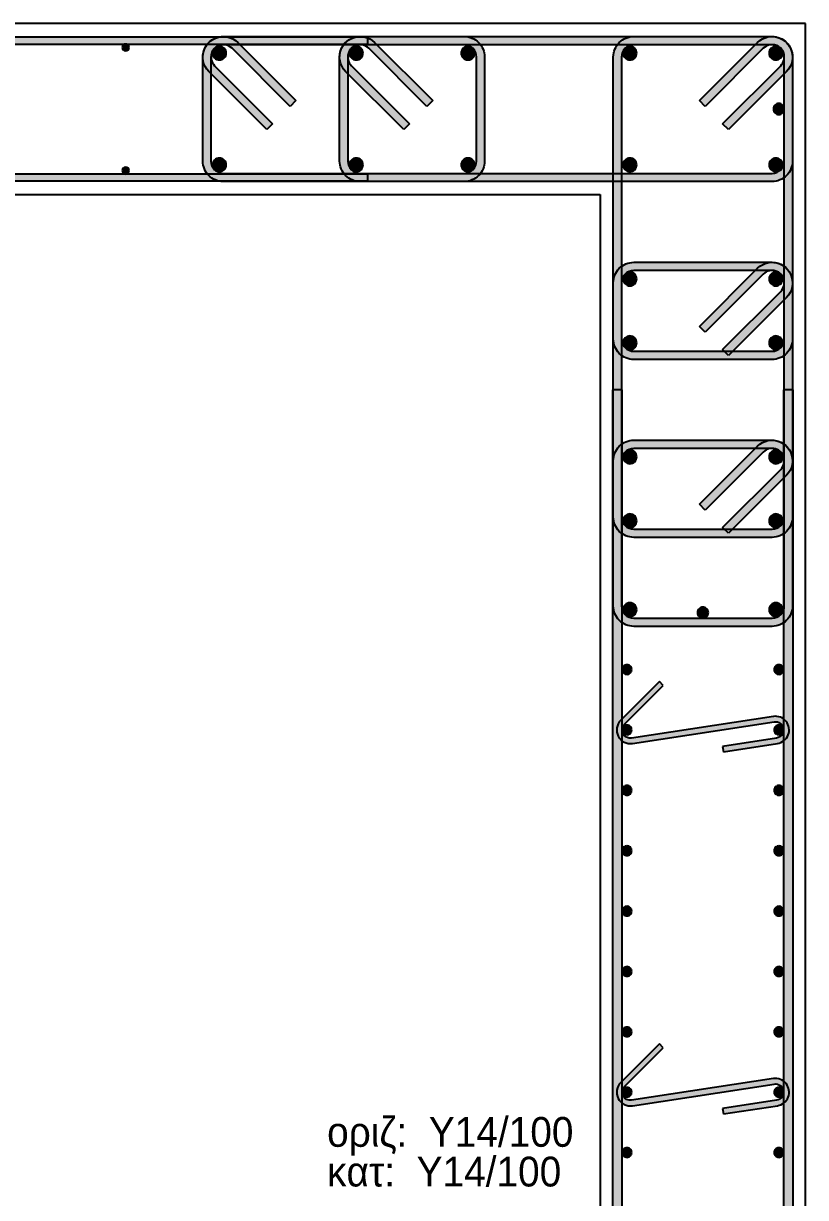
# Model space of a CAD drawing. Header units: millimetres. Extents: x -2171 to 1563, y -1758 to -1505.
# Drawn here: x 242.97 to 248.69, y -1612.93 to -1604.35 of the extents above; entities that cross this region are included whole.
import ezdxf

# ---------------------------------------------------------------- set-up
doc = ezdxf.new("R2010")
doc.units = ezdxf.units.MM
doc.layers.add('Col_Det', color=7, linetype='Continuous')
doc.layers.add('Col_Det_Fill', color=7, linetype='Continuous')
doc.styles.add('S1Arl22_b_934_161', font='arial.ttf', dxfattribs={"width": 0.933629, "height": 0.002175})

msp = doc.modelspace()

# ---------------------------------------------------------------- hatches: boundary and pattern name
at = {"layer": 'Col_Det_Fill'}
for color, points in [(252, [(245.4895, -1604.5), (245.4895, -1604.45), (239.1364, -1604.45), (239.1364, -1604.5)]), (252, [(244.3693, -1604.6586), (244.3269, -1604.701, -0.668179), (244.433, -1604.445), (244.433, -1604.505, 0.668179)]), (252, [(244.343, -1604.595), (244.283, -1604.595, -0.668179), (244.539, -1604.4889), (244.4966, -1604.5313, 0.668179)]), (252, [(244.433, -1604.505), (244.433, -1604.445), (248.443, -1604.445), (248.443, -1604.505)]), (252, [(245.3693, -1604.6586), (245.3269, -1604.701, -0.668179), (245.433, -1604.445), (245.433, -1604.505, 0.668179)]), (252, [(245.343, -1604.595), (245.283, -1604.595, -0.668179), (245.539, -1604.4889), (245.4966, -1604.5313, 0.668179)]), (252, [(245.433, -1604.505), (245.433, -1604.445), (246.193, -1604.445), (246.193, -1604.505)]), (252, [(246.193, -1604.505), (246.193, -1604.445, -0.414214), (246.343, -1604.595), (246.283, -1604.595, 0.414214)]), (252, [(247.343, -1604.595), (247.283, -1604.595, -0.414214), (247.433, -1604.445), (247.433, -1604.505, 0.414214)]), (252, [(247.433, -1604.505), (247.433, -1604.445), (248.443, -1604.445), (248.443, -1604.505)]), (252, [(248.3793, -1604.5313), (248.3369, -1604.4889, -0.668179), (248.593, -1604.595), (248.533, -1604.595, 0.668179)]), (252, [(248.443, -1604.505), (248.443, -1604.445, -0.668179), (248.549, -1604.701), (248.5066, -1604.6586, 0.668179)]), (252, [(248.443, -1604.505), (248.443, -1604.445, -0.414214), (248.593, -1604.595), (248.533, -1604.595, 0.414214)]), (133, [(243.6938, -1604.525, 0.414214), (243.7188, -1604.55, 0.414214), (243.7438, -1604.525, 0.414214), (243.7188, -1604.5, 0.414214)]), (12, [(244.4547, -1604.5667, 0.414214), (244.4047, -1604.5167, 0.414214), (244.3547, -1604.5667, 0.414214), (244.4047, -1604.6167, 0.414214)]), (252, [(244.4966, -1604.5313), (244.539, -1604.4889), (244.9633, -1604.9132), (244.9209, -1604.9556)]), (56, [(245.4547, -1604.5667, 0.414214), (245.4047, -1604.5167, 0.414214), (245.3547, -1604.5667, 0.414214), (245.4047, -1604.6167, 0.414214)]), (252, [(245.4966, -1604.5313), (245.539, -1604.4889), (245.9633, -1604.9132), (245.9209, -1604.9556)]), (56, [(246.2712, -1604.5667, 0.414214), (246.2212, -1604.5167, 0.414214), (246.1712, -1604.5667, 0.414214), (246.2212, -1604.6167, 0.414214)]), (12, [(247.4547, -1604.5667, 0.414214), (247.4047, -1604.5167, 0.414214), (247.3547, -1604.5667, 0.414214), (247.4047, -1604.6167, 0.414214)]), (252, [(247.9551, -1604.9556), (247.9126, -1604.9132), (248.3369, -1604.4889), (248.3793, -1604.5313)]), (12, [(248.5212, -1604.5667, 0.414214), (248.4712, -1604.5167, 0.414214), (248.4212, -1604.5667, 0.414214), (248.4712, -1604.6167, 0.414214)]), (252, [(244.343, -1605.355), (244.283, -1605.355), (244.283, -1604.595), (244.343, -1604.595)]), (252, [(245.343, -1605.355), (245.283, -1605.355), (245.283, -1604.595), (245.343, -1604.595)]), (252, [(246.283, -1604.595), (246.343, -1604.595), (246.343, -1605.355), (246.283, -1605.355)]), (252, [(247.343, -1608.605), (247.283, -1608.605), (247.283, -1604.595), (247.343, -1604.595)]), (252, [(248.533, -1604.595), (248.593, -1604.595), (248.593, -1608.605), (248.533, -1608.605)]), (252, [(248.533, -1604.595), (248.593, -1604.595), (248.593, -1605.355), (248.533, -1605.355)]), (252, [(244.7936, -1605.0829), (244.7512, -1605.1253), (244.3269, -1604.701), (244.3693, -1604.6586)]), (252, [(245.7936, -1605.0829), (245.7512, -1605.1253), (245.3269, -1604.701), (245.3693, -1604.6586)]), (252, [(248.5066, -1604.6586), (248.549, -1604.701), (248.1248, -1605.1253), (248.0823, -1605.0829)]), (133, [(248.533, -1604.975, 0.414214), (248.493, -1604.935, 0.414214), (248.453, -1604.975, 0.414214), (248.493, -1605.015, 0.414214)]), (252, [(244.433, -1605.445), (244.433, -1605.505, -0.414214), (244.283, -1605.355), (244.343, -1605.355, 0.414214)]), (12, [(244.4547, -1605.3832, 0.414214), (244.4047, -1605.3332, 0.414214), (244.3547, -1605.3832, 0.414214), (244.4047, -1605.4332, 0.414214)]), (252, [(245.433, -1605.445), (245.433, -1605.505, -0.414214), (245.283, -1605.355), (245.343, -1605.355, 0.414214)]), (56, [(245.4547, -1605.3832, 0.414214), (245.4047, -1605.3332, 0.414214), (245.3547, -1605.3832, 0.414214), (245.4047, -1605.4332, 0.414214)]), (56, [(246.2712, -1605.3832, 0.414214), (246.2212, -1605.3332, 0.414214), (246.1712, -1605.3832, 0.414214), (246.2212, -1605.4332, 0.414214)]), (252, [(246.283, -1605.355), (246.343, -1605.355, -0.414214), (246.193, -1605.505), (246.193, -1605.445, 0.414214)]), (12, [(247.4547, -1605.3832, 0.414214), (247.4047, -1605.3332, 0.414214), (247.3547, -1605.3832, 0.414214), (247.4047, -1605.4332, 0.414214)]), (12, [(248.5212, -1605.3832, 0.414214), (248.4712, -1605.3332, 0.414214), (248.4212, -1605.3832, 0.414214), (248.4712, -1605.4332, 0.414214)]), (252, [(248.533, -1605.355), (248.593, -1605.355, -0.414214), (248.443, -1605.505), (248.443, -1605.445, 0.414214)]), (252, [(239.1364, -1605.45), (239.1364, -1605.5), (245.4895, -1605.5), (245.4895, -1605.45)]), (133, [(243.6938, -1605.425, 0.414214), (243.7188, -1605.45, 0.414214), (243.7438, -1605.425, 0.414214), (243.7188, -1605.4, 0.414214)]), (252, [(248.443, -1605.445), (248.443, -1605.505), (244.433, -1605.505), (244.433, -1605.445)]), (252, [(246.193, -1605.445), (246.193, -1605.505), (245.433, -1605.505), (245.433, -1605.445)]), (252, [(247.343, -1606.245), (247.283, -1606.245, -0.414214), (247.433, -1606.095), (247.433, -1606.155, 0.414214)]), (56, [(247.4547, -1606.2167, 0.414214), (247.4047, -1606.1667, 0.414214), (247.3547, -1606.2167, 0.414214), (247.4047, -1606.2667, 0.414214)]), (252, [(247.433, -1606.155), (247.433, -1606.095), (248.443, -1606.095), (248.443, -1606.155)]), (252, [(247.9551, -1606.6056), (247.9126, -1606.5632), (248.3369, -1606.1389), (248.3793, -1606.1813)]), (252, [(248.3793, -1606.1813), (248.3369, -1606.1389, -0.668179), (248.593, -1606.245), (248.533, -1606.245, 0.668179)]), (56, [(248.5212, -1606.2167, 0.414214), (248.4712, -1606.1667, 0.414214), (248.4212, -1606.2167, 0.414214), (248.4712, -1606.2667, 0.414214)]), (252, [(248.443, -1606.155), (248.443, -1606.095, -0.668179), (248.549, -1606.351), (248.5066, -1606.3086, 0.668179)]), (252, [(247.343, -1606.655), (247.283, -1606.655), (247.283, -1606.245), (247.343, -1606.245)]), (252, [(248.533, -1606.245), (248.593, -1606.245), (248.593, -1606.655), (248.533, -1606.655)]), (252, [(248.5066, -1606.3086), (248.549, -1606.351), (248.1248, -1606.7753), (248.0823, -1606.7329)]), (252, [(247.433, -1606.745), (247.433, -1606.805, -0.414214), (247.283, -1606.655), (247.343, -1606.655, 0.414214)]), (56, [(247.4547, -1606.6832, 0.414214), (247.4047, -1606.6332, 0.414214), (247.3547, -1606.6832, 0.414214), (247.4047, -1606.7332, 0.414214)]), (56, [(248.5212, -1606.6832, 0.414214), (248.4712, -1606.6332, 0.414214), (248.4212, -1606.6832, 0.414214), (248.4712, -1606.7332, 0.414214)]), (252, [(248.533, -1606.655), (248.593, -1606.655, -0.414214), (248.443, -1606.805), (248.443, -1606.745, 0.414214)]), (252, [(248.443, -1606.745), (248.443, -1606.805), (247.433, -1606.805), (247.433, -1606.745)]), (252, [(247.348, -1607.0276), (247.278, -1607.0276), (247.278, -1618.1723), (247.348, -1618.1723)]), (252, [(248.528, -1618.1723), (248.598, -1618.1723), (248.598, -1607.0276), (248.528, -1607.0276)]), (252, [(247.343, -1607.545), (247.283, -1607.545, -0.414214), (247.433, -1607.395), (247.433, -1607.455, 0.414214)]), (252, [(247.433, -1607.455), (247.433, -1607.395), (248.443, -1607.395), (248.443, -1607.455)]), (252, [(247.9551, -1607.9056), (247.9126, -1607.8632), (248.3369, -1607.4389), (248.3793, -1607.4813)]), (252, [(248.3793, -1607.4813), (248.3369, -1607.4389, -0.668179), (248.593, -1607.545), (248.533, -1607.545, 0.668179)]), (252, [(248.443, -1607.455), (248.443, -1607.395, -0.668179), (248.549, -1607.651), (248.5066, -1607.6086, 0.668179)]), (56, [(247.4547, -1607.5167, 0.414214), (247.4047, -1607.4667, 0.414214), (247.3547, -1607.5167, 0.414214), (247.4047, -1607.5667, 0.414214)]), (56, [(248.5212, -1607.5167, 0.414214), (248.4712, -1607.4667, 0.414214), (248.4212, -1607.5167, 0.414214), (248.4712, -1607.5667, 0.414214)]), (252, [(247.343, -1607.955), (247.283, -1607.955), (247.283, -1607.545), (247.343, -1607.545)]), (252, [(248.5066, -1607.6086), (248.549, -1607.651), (248.1248, -1608.0753), (248.0823, -1608.0329)]), (252, [(248.533, -1607.545), (248.593, -1607.545), (248.593, -1607.955), (248.533, -1607.955)]), (252, [(247.433, -1608.045), (247.433, -1608.105, -0.414214), (247.283, -1607.955), (247.343, -1607.955, 0.414214)]), (56, [(247.4547, -1607.9832, 0.414214), (247.4047, -1607.9332, 0.414214), (247.3547, -1607.9832, 0.414214), (247.4047, -1608.0332, 0.414214)]), (56, [(248.5212, -1607.9832, 0.414214), (248.4712, -1607.9332, 0.414214), (248.4212, -1607.9832, 0.414214), (248.4712, -1608.0332, 0.414214)]), (252, [(248.533, -1607.955), (248.593, -1607.955, -0.414214), (248.443, -1608.105), (248.443, -1608.045, 0.414214)]), (252, [(248.443, -1608.045), (248.443, -1608.105), (247.433, -1608.105), (247.433, -1608.045)]), (252, [(247.433, -1608.695), (247.433, -1608.755, -0.414214), (247.283, -1608.605), (247.343, -1608.605, 0.414214)]), (12, [(247.4547, -1608.6332, 0.414214), (247.4047, -1608.5832, 0.414214), (247.3547, -1608.6332, 0.414214), (247.4047, -1608.6832, 0.414214)]), (133, [(247.978, -1608.655, 0.414214), (247.938, -1608.615, 0.414214), (247.898, -1608.655, 0.414214), (247.938, -1608.695, 0.414214)]), (12, [(248.5212, -1608.6332, 0.414214), (248.4712, -1608.5832, 0.414214), (248.4212, -1608.6332, 0.414214), (248.4712, -1608.6832, 0.414214)]), (252, [(248.533, -1608.605), (248.593, -1608.605, -0.414214), (248.443, -1608.755), (248.443, -1608.695, 0.414214)]), (252, [(248.443, -1608.695), (248.443, -1608.755), (247.433, -1608.755), (247.433, -1608.695)]), (133, [(247.383, -1609.106, 0.414214), (247.418, -1609.071, 0.414214), (247.383, -1609.036, 0.414214), (247.348, -1609.071, 0.414214)]), (133, [(248.493, -1609.106, 0.414214), (248.528, -1609.071, 0.414214), (248.493, -1609.036, 0.414214), (248.458, -1609.071, 0.414214)]), (252, [(247.3372, -1609.4414), (247.3655, -1609.4697), (247.6484, -1609.1869), (247.6201, -1609.1586)]), (252, [(248.4589, -1609.4528), (248.4529, -1609.4133), (247.417, -1609.5714), (247.423, -1609.611)]), (252, [(248.477, -1609.5714), (248.483, -1609.611, 1), (248.4529, -1609.4133), (248.4589, -1609.4528, -1)]), (252, [(247.423, -1609.611), (247.417, -1609.5714, -0.724422), (247.3655, -1609.4697), (247.3372, -1609.4414, 0.724422)]), (133, [(247.383, -1609.5471, 0.414214), (247.418, -1609.5121, 0.414214), (247.383, -1609.4771, 0.414214), (247.348, -1609.5121, 0.414214)]), (133, [(248.493, -1609.5471, 0.414214), (248.528, -1609.5121, 0.414214), (248.493, -1609.4771, 0.414214), (248.458, -1609.5121, 0.414214)]), (252, [(248.0816, -1609.6318), (248.0876, -1609.6714), (248.483, -1609.611), (248.477, -1609.5714)]), (133, [(247.383, -1609.9882, 0.414214), (247.418, -1609.9532, 0.414214), (247.383, -1609.9182, 0.414214), (247.348, -1609.9532, 0.414214)]), (133, [(248.493, -1609.9882, 0.414214), (248.528, -1609.9532, 0.414214), (248.493, -1609.9182, 0.414214), (248.458, -1609.9532, 0.414214)]), (133, [(247.383, -1610.4294, 0.414214), (247.418, -1610.3944, 0.414214), (247.383, -1610.3594, 0.414214), (247.348, -1610.3944, 0.414214)]), (133, [(248.493, -1610.4294, 0.414214), (248.528, -1610.3944, 0.414214), (248.493, -1610.3594, 0.414214), (248.458, -1610.3944, 0.414214)]), (133, [(247.383, -1610.8705, 0.414214), (247.418, -1610.8355, 0.414214), (247.383, -1610.8005, 0.414214), (247.348, -1610.8355, 0.414214)]), (133, [(248.493, -1610.8705, 0.414214), (248.528, -1610.8355, 0.414214), (248.493, -1610.8005, 0.414214), (248.458, -1610.8355, 0.414214)]), (133, [(247.383, -1611.3116, 0.414214), (247.418, -1611.2766, 0.414214), (247.383, -1611.2416, 0.414214), (247.348, -1611.2766, 0.414214)]), (133, [(248.493, -1611.3116, 0.414214), (248.528, -1611.2766, 0.414214), (248.493, -1611.2416, 0.414214), (248.458, -1611.2766, 0.414214)]), (133, [(247.383, -1611.7527, 0.414214), (247.418, -1611.7177, 0.414214), (247.383, -1611.6827, 0.414214), (247.348, -1611.7177, 0.414214)]), (133, [(248.493, -1611.7527, 0.414214), (248.528, -1611.7177, 0.414214), (248.493, -1611.6827, 0.414214), (248.458, -1611.7177, 0.414214)]), (252, [(247.3372, -1612.0881), (247.3655, -1612.1164), (247.6484, -1611.8336), (247.6201, -1611.8053)]), (252, [(248.4589, -1612.0995), (248.4529, -1612.06), (247.417, -1612.2181), (247.423, -1612.2577)]), (252, [(248.477, -1612.2181), (248.483, -1612.2577, 1), (248.4529, -1612.06), (248.4589, -1612.0995, -1)]), (252, [(247.423, -1612.2577), (247.417, -1612.2181, -0.724422), (247.3655, -1612.1164), (247.3372, -1612.0881, 0.724422)]), (133, [(247.383, -1612.1938, 0.414214), (247.418, -1612.1588, 0.414214), (247.383, -1612.1238, 0.414214), (247.348, -1612.1588, 0.414214)]), (133, [(248.493, -1612.1938, 0.414214), (248.528, -1612.1588, 0.414214), (248.493, -1612.1238, 0.414214), (248.458, -1612.1588, 0.414214)]), (252, [(248.0816, -1612.2785), (248.0876, -1612.3181), (248.483, -1612.2577), (248.477, -1612.2181)]), (133, [(247.383, -1612.635, 0.414214), (247.418, -1612.6, 0.414214), (247.383, -1612.565, 0.414214), (247.348, -1612.6, 0.414214)]), (133, [(248.493, -1612.635, 0.414214), (248.528, -1612.6, 0.414214), (248.493, -1612.565, 0.414214), (248.458, -1612.6, 0.414214)])]:
    msp.add_hatch(color=color, dxfattribs=at).paths.add_polyline_path(points)

# ---------------------------------------------------------------- linework, layer by layer
at = {"layer": 'Col_Det', "color": 7}
for points in [[(248.688, -1604.35), (235.938, -1604.35)], [(248.688, -1620.85), (248.688, -1604.35)], [(245.4895, -1604.45), (239.1364, -1604.45)], [(244.433, -1604.445), (248.443, -1604.445)], [(245.433, -1604.445), (246.193, -1604.445)], [(245.4895, -1604.5), (245.4895, -1604.45)], [(247.433, -1604.445), (248.443, -1604.445)], [(239.1364, -1604.5), (245.4895, -1604.5)], [(248.443, -1604.505), (244.433, -1604.505)], [(244.9209, -1604.9556), (244.4966, -1604.5313)], [(244.539, -1604.4889), (244.9633, -1604.9132)], [(246.193, -1604.505), (245.433, -1604.505)], [(245.9209, -1604.9556), (245.4966, -1604.5313)], [(245.539, -1604.4889), (245.9633, -1604.9132)], [(248.443, -1604.505), (247.433, -1604.505)], [(247.9126, -1604.9132), (248.3369, -1604.4889)], [(248.3793, -1604.5313), (247.9551, -1604.9556)], [(244.283, -1605.355), (244.283, -1604.595)], [(244.343, -1604.595), (244.343, -1605.355)], [(245.283, -1605.355), (245.283, -1604.595)], [(245.343, -1604.595), (245.343, -1605.355)], [(246.283, -1605.355), (246.283, -1604.595)], [(246.343, -1604.595), (246.343, -1605.355)], [(247.283, -1608.605), (247.283, -1604.595)], [(247.343, -1604.595), (247.343, -1608.605)], [(248.533, -1608.605), (248.533, -1604.595)], [(248.533, -1605.355), (248.533, -1604.595)], [(248.593, -1604.595), (248.593, -1608.605)], [(248.593, -1604.595), (248.593, -1605.355)], [(244.7512, -1605.1253), (244.3269, -1604.701)], [(244.3693, -1604.6586), (244.7936, -1605.0829)], [(245.7512, -1605.1253), (245.3269, -1604.701)], [(245.3693, -1604.6586), (245.7936, -1605.0829)], [(248.0823, -1605.0829), (248.5066, -1604.6586)], [(248.549, -1604.701), (248.1248, -1605.1253)], [(244.9633, -1604.9132), (244.9209, -1604.9556)], [(245.9633, -1604.9132), (245.9209, -1604.9556)], [(247.9551, -1604.9556), (247.9126, -1604.9132)], [(244.7936, -1605.0829), (244.7512, -1605.1253)], [(245.7936, -1605.0829), (245.7512, -1605.1253)], [(248.1248, -1605.1253), (248.0823, -1605.0829)], [(245.4895, -1605.45), (239.1364, -1605.45)], [(244.433, -1605.445), (248.443, -1605.445)], [(245.433, -1605.445), (246.193, -1605.445)], [(245.4895, -1605.5), (245.4895, -1605.45)], [(239.1364, -1605.5), (245.4895, -1605.5)], [(248.443, -1605.505), (244.433, -1605.505)], [(246.193, -1605.505), (245.433, -1605.505)], [(237.188, -1605.6), (247.188, -1605.6)], [(247.188, -1605.6), (247.188, -1620.85)], [(247.433, -1606.095), (248.443, -1606.095)], [(248.443, -1606.155), (247.433, -1606.155)], [(247.9126, -1606.5632), (248.3369, -1606.1389)], [(247.283, -1606.655), (247.283, -1606.245)], [(247.343, -1606.245), (247.343, -1606.655)], [(248.3793, -1606.1813), (247.9551, -1606.6056)], [(248.533, -1606.655), (248.533, -1606.245)], [(248.593, -1606.245), (248.593, -1606.655)], [(248.0823, -1606.7329), (248.5066, -1606.3086)], [(248.549, -1606.351), (248.1248, -1606.7753)], [(247.9551, -1606.6056), (247.9126, -1606.5632)], [(247.433, -1606.745), (248.443, -1606.745)], [(248.1248, -1606.7753), (248.0823, -1606.7329)], [(248.443, -1606.805), (247.433, -1606.805)], [(247.348, -1607.0276), (247.278, -1607.0276)], [(247.278, -1607.0276), (247.278, -1618.1723)], [(247.348, -1618.1723), (247.348, -1607.0276)], [(248.598, -1607.0276), (248.528, -1607.0276)], [(248.528, -1607.0276), (248.528, -1618.1723)], [(248.598, -1618.1723), (248.598, -1607.0276)], [(247.433, -1607.395), (248.443, -1607.395)], [(247.9126, -1607.8632), (248.3369, -1607.4389)], [(248.443, -1607.455), (247.433, -1607.455)], [(248.3793, -1607.4813), (247.9551, -1607.9056)], [(247.283, -1607.955), (247.283, -1607.545)], [(247.343, -1607.545), (247.343, -1607.955)], [(248.0823, -1608.0329), (248.5066, -1607.6086)], [(248.533, -1607.955), (248.533, -1607.545)], [(248.593, -1607.545), (248.593, -1607.955)], [(248.549, -1607.651), (248.1248, -1608.0753)], [(247.9551, -1607.9056), (247.9126, -1607.8632)], [(247.433, -1608.045), (248.443, -1608.045)], [(248.1248, -1608.0753), (248.0823, -1608.0329)], [(248.443, -1608.105), (247.433, -1608.105)], [(247.433, -1608.695), (248.443, -1608.695)], [(248.443, -1608.755), (247.433, -1608.755)], [(247.6201, -1609.1586), (247.3372, -1609.4414)], [(247.6484, -1609.1869), (247.6201, -1609.1586)], [(247.3655, -1609.4697), (247.6484, -1609.1869)], [(248.4529, -1609.4133), (247.417, -1609.5714)], [(247.423, -1609.611), (248.4589, -1609.4528)], [(248.477, -1609.5714), (248.0816, -1609.6318)], [(248.0816, -1609.6318), (248.0876, -1609.6714)], [(248.0876, -1609.6714), (248.483, -1609.611)], [(247.6201, -1611.8053), (247.3372, -1612.0881)], [(247.6484, -1611.8336), (247.6201, -1611.8053)], [(247.3655, -1612.1164), (247.6484, -1611.8336)], [(248.4529, -1612.06), (247.417, -1612.2181)], [(247.423, -1612.2577), (248.4589, -1612.0995)], [(248.477, -1612.2181), (248.0816, -1612.2785)], [(248.0876, -1612.3181), (248.483, -1612.2577)], [(248.0816, -1612.2785), (248.0876, -1612.3181)]]:
    msp.add_lwpolyline(points, dxfattribs=at)
for points in [[(244.3269, -1604.701, -0.668179), (244.433, -1604.445)], [(244.283, -1604.595, -0.668179), (244.539, -1604.4889)], [(245.3269, -1604.701, -0.668179), (245.433, -1604.445)], [(245.283, -1604.595, -0.668179), (245.539, -1604.4889)], [(246.193, -1604.445, -0.414214), (246.343, -1604.595)], [(247.283, -1604.595, -0.414214), (247.433, -1604.445)], [(248.3369, -1604.4889, -0.668179), (248.593, -1604.595)], [(248.443, -1604.445, -0.668179), (248.549, -1604.701)], [(248.443, -1604.445, -0.414214), (248.593, -1604.595)], [(243.7188, -1604.5, 0.414214), (243.6938, -1604.525, 0.414214)], [(243.6938, -1604.525, 0.414214), (243.7188, -1604.55, 0.414214)], [(243.7438, -1604.525, 0.414214), (243.7188, -1604.5, 0.414214)], [(243.7188, -1604.55, 0.414214), (243.7438, -1604.525, 0.414214)], [(244.433, -1604.505, 0.668179), (244.3693, -1604.6586, 0.668179)], [(244.4966, -1604.5313, 0.668179), (244.343, -1604.595, 0.668179)], [(244.4047, -1604.5167, 0.414214), (244.3547, -1604.5667, 0.414214)], [(244.4547, -1604.5667, 0.414214), (244.4047, -1604.5167, 0.414214)], [(245.433, -1604.505, 0.668179), (245.3693, -1604.6586, 0.668179)], [(245.4966, -1604.5313, 0.668179), (245.343, -1604.595, 0.668179)], [(245.4047, -1604.5167, 0.414214), (245.3547, -1604.5667, 0.414214)], [(245.4547, -1604.5667, 0.414214), (245.4047, -1604.5167, 0.414214)], [(246.2212, -1604.5167, 0.414214), (246.1712, -1604.5667, 0.414214)], [(246.283, -1604.595, 0.414214), (246.193, -1604.505, 0.414214)], [(246.2712, -1604.5667, 0.414214), (246.2212, -1604.5167, 0.414214)], [(247.433, -1604.505, 0.414214), (247.343, -1604.595, 0.414214)], [(247.4047, -1604.5167, 0.414214), (247.3547, -1604.5667, 0.414214)], [(247.4547, -1604.5667, 0.414214), (247.4047, -1604.5167, 0.414214)], [(248.533, -1604.595, 0.668179), (248.3793, -1604.5313, 0.668179)], [(248.4712, -1604.5167, 0.414214), (248.4212, -1604.5667, 0.414214)], [(248.5066, -1604.6586, 0.668179), (248.443, -1604.505, 0.668179)], [(248.533, -1604.595, 0.414214), (248.443, -1604.505, 0.414214)], [(248.5212, -1604.5667, 0.414214), (248.4712, -1604.5167, 0.414214)], [(244.3547, -1604.5667, 0.414214), (244.4047, -1604.6167, 0.414214)], [(244.4047, -1604.6167, 0.414214), (244.4547, -1604.5667, 0.414214)], [(245.3547, -1604.5667, 0.414214), (245.4047, -1604.6167, 0.414214)], [(245.4047, -1604.6167, 0.414214), (245.4547, -1604.5667, 0.414214)], [(246.1712, -1604.5667, 0.414214), (246.2212, -1604.6167, 0.414214)], [(246.2212, -1604.6167, 0.414214), (246.2712, -1604.5667, 0.414214)], [(247.3547, -1604.5667, 0.414214), (247.4047, -1604.6167, 0.414214)], [(247.4047, -1604.6167, 0.414214), (247.4547, -1604.5667, 0.414214)], [(248.4212, -1604.5667, 0.414214), (248.4712, -1604.6167, 0.414214)], [(248.4712, -1604.6167, 0.414214), (248.5212, -1604.5667, 0.414214)], [(248.493, -1604.935, 0.414214), (248.453, -1604.975, 0.414214)], [(248.533, -1604.975, 0.414214), (248.493, -1604.935, 0.414214)], [(248.453, -1604.975, 0.414214), (248.493, -1605.015, 0.414214)], [(248.493, -1605.015, 0.414214), (248.533, -1604.975, 0.414214)], [(244.433, -1605.505, -0.414214), (244.283, -1605.355)], [(244.343, -1605.355, 0.414214), (244.433, -1605.445, 0.414214)], [(244.4047, -1605.3332, 0.414214), (244.3547, -1605.3832, 0.414214)], [(244.3547, -1605.3832, 0.414214), (244.4047, -1605.4332, 0.414214)], [(244.4547, -1605.3832, 0.414214), (244.4047, -1605.3332, 0.414214)], [(244.4047, -1605.4332, 0.414214), (244.4547, -1605.3832, 0.414214)], [(245.433, -1605.505, -0.414214), (245.283, -1605.355)], [(245.343, -1605.355, 0.414214), (245.433, -1605.445, 0.414214)], [(245.4047, -1605.3332, 0.414214), (245.3547, -1605.3832, 0.414214)], [(245.3547, -1605.3832, 0.414214), (245.4047, -1605.4332, 0.414214)], [(245.4547, -1605.3832, 0.414214), (245.4047, -1605.3332, 0.414214)], [(245.4047, -1605.4332, 0.414214), (245.4547, -1605.3832, 0.414214)], [(246.2212, -1605.3332, 0.414214), (246.1712, -1605.3832, 0.414214)], [(246.1712, -1605.3832, 0.414214), (246.2212, -1605.4332, 0.414214)], [(246.343, -1605.355, -0.414214), (246.193, -1605.505)], [(246.193, -1605.445, 0.414214), (246.283, -1605.355, 0.414214)], [(246.2712, -1605.3832, 0.414214), (246.2212, -1605.3332, 0.414214)], [(246.2212, -1605.4332, 0.414214), (246.2712, -1605.3832, 0.414214)], [(247.4047, -1605.3332, 0.414214), (247.3547, -1605.3832, 0.414214)], [(247.3547, -1605.3832, 0.414214), (247.4047, -1605.4332, 0.414214)], [(247.4547, -1605.3832, 0.414214), (247.4047, -1605.3332, 0.414214)], [(247.4047, -1605.4332, 0.414214), (247.4547, -1605.3832, 0.414214)], [(248.4712, -1605.3332, 0.414214), (248.4212, -1605.3832, 0.414214)], [(248.4212, -1605.3832, 0.414214), (248.4712, -1605.4332, 0.414214)], [(248.593, -1605.355, -0.414214), (248.443, -1605.505)], [(248.443, -1605.445, 0.414214), (248.533, -1605.355, 0.414214)], [(248.5212, -1605.3832, 0.414214), (248.4712, -1605.3332, 0.414214)], [(248.4712, -1605.4332, 0.414214), (248.5212, -1605.3832, 0.414214)], [(243.7188, -1605.4, 0.414214), (243.6938, -1605.425, 0.414214)], [(243.6938, -1605.425, 0.414214), (243.7188, -1605.45, 0.414214)], [(243.7438, -1605.425, 0.414214), (243.7188, -1605.4, 0.414214)], [(243.7188, -1605.45, 0.414214), (243.7438, -1605.425, 0.414214)], [(247.283, -1606.245, -0.414214), (247.433, -1606.095)], [(247.433, -1606.155, 0.414214), (247.343, -1606.245, 0.414214)], [(247.4047, -1606.1667, 0.414214), (247.3547, -1606.2167, 0.414214)], [(247.4547, -1606.2167, 0.414214), (247.4047, -1606.1667, 0.414214)], [(248.3369, -1606.1389, -0.668179), (248.593, -1606.245)], [(248.533, -1606.245, 0.668179), (248.3793, -1606.1813, 0.668179)], [(248.4712, -1606.1667, 0.414214), (248.4212, -1606.2167, 0.414214)], [(248.443, -1606.095, -0.668179), (248.549, -1606.351)], [(248.5066, -1606.3086, 0.668179), (248.443, -1606.155, 0.668179)], [(248.5212, -1606.2167, 0.414214), (248.4712, -1606.1667, 0.414214)], [(247.3547, -1606.2167, 0.414214), (247.4047, -1606.2667, 0.414214)], [(247.4047, -1606.2667, 0.414214), (247.4547, -1606.2167, 0.414214)], [(248.4212, -1606.2167, 0.414214), (248.4712, -1606.2667, 0.414214)], [(248.4712, -1606.2667, 0.414214), (248.5212, -1606.2167, 0.414214)], [(247.433, -1606.805, -0.414214), (247.283, -1606.655)], [(247.343, -1606.655, 0.414214), (247.433, -1606.745, 0.414214)], [(247.4047, -1606.6332, 0.414214), (247.3547, -1606.6832, 0.414214)], [(247.4547, -1606.6832, 0.414214), (247.4047, -1606.6332, 0.414214)], [(248.4712, -1606.6332, 0.414214), (248.4212, -1606.6832, 0.414214)], [(248.593, -1606.655, -0.414214), (248.443, -1606.805)], [(248.443, -1606.745, 0.414214), (248.533, -1606.655, 0.414214)], [(248.5212, -1606.6832, 0.414214), (248.4712, -1606.6332, 0.414214)], [(247.3547, -1606.6832, 0.414214), (247.4047, -1606.7332, 0.414214)], [(247.4047, -1606.7332, 0.414214), (247.4547, -1606.6832, 0.414214)], [(248.4212, -1606.6832, 0.414214), (248.4712, -1606.7332, 0.414214)], [(248.4712, -1606.7332, 0.414214), (248.5212, -1606.6832, 0.414214)], [(247.283, -1607.545, -0.414214), (247.433, -1607.395)], [(248.3369, -1607.4389, -0.668179), (248.593, -1607.545)], [(248.443, -1607.395, -0.668179), (248.549, -1607.651)], [(247.433, -1607.455, 0.414214), (247.343, -1607.545, 0.414214)], [(247.4047, -1607.4667, 0.414214), (247.3547, -1607.5167, 0.414214)], [(247.3547, -1607.5167, 0.414214), (247.4047, -1607.5667, 0.414214)], [(247.4547, -1607.5167, 0.414214), (247.4047, -1607.4667, 0.414214)], [(247.4047, -1607.5667, 0.414214), (247.4547, -1607.5167, 0.414214)], [(248.533, -1607.545, 0.668179), (248.3793, -1607.4813, 0.668179)], [(248.4712, -1607.4667, 0.414214), (248.4212, -1607.5167, 0.414214)], [(248.4212, -1607.5167, 0.414214), (248.4712, -1607.5667, 0.414214)], [(248.5066, -1607.6086, 0.668179), (248.443, -1607.455, 0.668179)], [(248.5212, -1607.5167, 0.414214), (248.4712, -1607.4667, 0.414214)], [(248.4712, -1607.5667, 0.414214), (248.5212, -1607.5167, 0.414214)], [(247.433, -1608.105, -0.414214), (247.283, -1607.955)], [(247.343, -1607.955, 0.414214), (247.433, -1608.045, 0.414214)], [(247.4047, -1607.9332, 0.414214), (247.3547, -1607.9832, 0.414214)], [(247.4547, -1607.9832, 0.414214), (247.4047, -1607.9332, 0.414214)], [(248.4712, -1607.9332, 0.414214), (248.4212, -1607.9832, 0.414214)], [(248.593, -1607.955, -0.414214), (248.443, -1608.105)], [(248.443, -1608.045, 0.414214), (248.533, -1607.955, 0.414214)], [(248.5212, -1607.9832, 0.414214), (248.4712, -1607.9332, 0.414214)], [(247.3547, -1607.9832, 0.414214), (247.4047, -1608.0332, 0.414214)], [(247.4047, -1608.0332, 0.414214), (247.4547, -1607.9832, 0.414214)], [(248.4212, -1607.9832, 0.414214), (248.4712, -1608.0332, 0.414214)], [(248.4712, -1608.0332, 0.414214), (248.5212, -1607.9832, 0.414214)], [(247.433, -1608.755, -0.414214), (247.283, -1608.605)], [(247.343, -1608.605, 0.414214), (247.433, -1608.695, 0.414214)], [(247.4047, -1608.5832, 0.414214), (247.3547, -1608.6332, 0.414214)], [(247.3547, -1608.6332, 0.414214), (247.4047, -1608.6832, 0.414214)], [(247.4547, -1608.6332, 0.414214), (247.4047, -1608.5832, 0.414214)], [(247.4047, -1608.6832, 0.414214), (247.4547, -1608.6332, 0.414214)], [(247.938, -1608.615, 0.414214), (247.898, -1608.655, 0.414214)], [(247.978, -1608.655, 0.414214), (247.938, -1608.615, 0.414214)], [(248.4712, -1608.5832, 0.414214), (248.4212, -1608.6332, 0.414214)], [(248.4212, -1608.6332, 0.414214), (248.4712, -1608.6832, 0.414214)], [(248.593, -1608.605, -0.414214), (248.443, -1608.755)], [(248.443, -1608.695, 0.414214), (248.533, -1608.605, 0.414214)], [(248.5212, -1608.6332, 0.414214), (248.4712, -1608.5832, 0.414214)], [(248.4712, -1608.6832, 0.414214), (248.5212, -1608.6332, 0.414214)], [(247.898, -1608.655, 0.414214), (247.938, -1608.695, 0.414214)], [(247.938, -1608.695, 0.414214), (247.978, -1608.655, 0.414214)], [(247.383, -1609.036, 0.414214), (247.348, -1609.071, 0.414214)], [(247.348, -1609.071, 0.414214), (247.383, -1609.106, 0.414214)], [(247.418, -1609.071, 0.414214), (247.383, -1609.036, 0.414214)], [(247.383, -1609.106, 0.414214), (247.418, -1609.071, 0.414214)], [(248.493, -1609.036, 0.414214), (248.458, -1609.071, 0.414214)], [(248.458, -1609.071, 0.414214), (248.493, -1609.106, 0.414214)], [(248.528, -1609.071, 0.414214), (248.493, -1609.036, 0.414214)], [(248.493, -1609.106, 0.414214), (248.528, -1609.071, 0.414214)], [(248.483, -1609.611, 1), (248.4529, -1609.4133)], [(247.3372, -1609.4414, 0.724422), (247.423, -1609.611, 0.724422)], [(247.417, -1609.5714, -0.724422), (247.3655, -1609.4697)], [(247.383, -1609.4771, 0.414214), (247.348, -1609.5121, 0.414214)], [(247.348, -1609.5121, 0.414214), (247.383, -1609.5471, 0.414214)], [(247.418, -1609.5121, 0.414214), (247.383, -1609.4771, 0.414214)], [(247.383, -1609.5471, 0.414214), (247.418, -1609.5121, 0.414214)], [(248.493, -1609.4771, 0.414214), (248.458, -1609.5121, 0.414214)], [(248.458, -1609.5121, 0.414214), (248.493, -1609.5471, 0.414214)], [(248.4589, -1609.4528, -1), (248.477, -1609.5714, -1)], [(248.528, -1609.5121, 0.414214), (248.493, -1609.4771, 0.414214)], [(248.493, -1609.5471, 0.414214), (248.528, -1609.5121, 0.414214)], [(247.383, -1609.9182, 0.414214), (247.348, -1609.9532, 0.414214)], [(247.418, -1609.9532, 0.414214), (247.383, -1609.9182, 0.414214)], [(248.493, -1609.9182, 0.414214), (248.458, -1609.9532, 0.414214)], [(248.528, -1609.9532, 0.414214), (248.493, -1609.9182, 0.414214)], [(247.348, -1609.9532, 0.414214), (247.383, -1609.9882, 0.414214)], [(247.383, -1609.9882, 0.414214), (247.418, -1609.9532, 0.414214)], [(248.458, -1609.9532, 0.414214), (248.493, -1609.9882, 0.414214)], [(248.493, -1609.9882, 0.414214), (248.528, -1609.9532, 0.414214)], [(247.383, -1610.3594, 0.414214), (247.348, -1610.3944, 0.414214)], [(247.418, -1610.3944, 0.414214), (247.383, -1610.3594, 0.414214)], [(248.493, -1610.3594, 0.414214), (248.458, -1610.3944, 0.414214)], [(248.528, -1610.3944, 0.414214), (248.493, -1610.3594, 0.414214)], [(247.348, -1610.3944, 0.414214), (247.383, -1610.4294, 0.414214)], [(247.383, -1610.4294, 0.414214), (247.418, -1610.3944, 0.414214)], [(248.458, -1610.3944, 0.414214), (248.493, -1610.4294, 0.414214)], [(248.493, -1610.4294, 0.414214), (248.528, -1610.3944, 0.414214)], [(247.383, -1610.8005, 0.414214), (247.348, -1610.8355, 0.414214)], [(247.348, -1610.8355, 0.414214), (247.383, -1610.8705, 0.414214)], [(247.418, -1610.8355, 0.414214), (247.383, -1610.8005, 0.414214)], [(247.383, -1610.8705, 0.414214), (247.418, -1610.8355, 0.414214)], [(248.493, -1610.8005, 0.414214), (248.458, -1610.8355, 0.414214)], [(248.458, -1610.8355, 0.414214), (248.493, -1610.8705, 0.414214)], [(248.528, -1610.8355, 0.414214), (248.493, -1610.8005, 0.414214)], [(248.493, -1610.8705, 0.414214), (248.528, -1610.8355, 0.414214)], [(247.383, -1611.2416, 0.414214), (247.348, -1611.2766, 0.414214)], [(247.348, -1611.2766, 0.414214), (247.383, -1611.3116, 0.414214)], [(247.418, -1611.2766, 0.414214), (247.383, -1611.2416, 0.414214)], [(247.383, -1611.3116, 0.414214), (247.418, -1611.2766, 0.414214)], [(248.493, -1611.2416, 0.414214), (248.458, -1611.2766, 0.414214)], [(248.458, -1611.2766, 0.414214), (248.493, -1611.3116, 0.414214)], [(248.528, -1611.2766, 0.414214), (248.493, -1611.2416, 0.414214)], [(248.493, -1611.3116, 0.414214), (248.528, -1611.2766, 0.414214)], [(247.383, -1611.6827, 0.414214), (247.348, -1611.7177, 0.414214)], [(247.348, -1611.7177, 0.414214), (247.383, -1611.7527, 0.414214)], [(247.418, -1611.7177, 0.414214), (247.383, -1611.6827, 0.414214)], [(247.383, -1611.7527, 0.414214), (247.418, -1611.7177, 0.414214)], [(248.493, -1611.6827, 0.414214), (248.458, -1611.7177, 0.414214)], [(248.458, -1611.7177, 0.414214), (248.493, -1611.7527, 0.414214)], [(248.528, -1611.7177, 0.414214), (248.493, -1611.6827, 0.414214)], [(248.493, -1611.7527, 0.414214), (248.528, -1611.7177, 0.414214)], [(248.483, -1612.2577, 1), (248.4529, -1612.06)], [(247.3372, -1612.0881, 0.724422), (247.423, -1612.2577, 0.724422)], [(247.417, -1612.2181, -0.724422), (247.3655, -1612.1164)], [(247.383, -1612.1238, 0.414214), (247.348, -1612.1588, 0.414214)], [(247.348, -1612.1588, 0.414214), (247.383, -1612.1938, 0.414214)], [(247.418, -1612.1588, 0.414214), (247.383, -1612.1238, 0.414214)], [(247.383, -1612.1938, 0.414214), (247.418, -1612.1588, 0.414214)], [(248.493, -1612.1238, 0.414214), (248.458, -1612.1588, 0.414214)], [(248.458, -1612.1588, 0.414214), (248.493, -1612.1938, 0.414214)], [(248.4589, -1612.0995, -1), (248.477, -1612.2181, -1)], [(248.528, -1612.1588, 0.414214), (248.493, -1612.1238, 0.414214)], [(248.493, -1612.1938, 0.414214), (248.528, -1612.1588, 0.414214)], [(247.383, -1612.565, 0.414214), (247.348, -1612.6, 0.414214)], [(247.348, -1612.6, 0.414214), (247.383, -1612.635, 0.414214)], [(247.418, -1612.6, 0.414214), (247.383, -1612.565, 0.414214)], [(247.383, -1612.635, 0.414214), (247.418, -1612.6, 0.414214)], [(248.493, -1612.565, 0.414214), (248.458, -1612.6, 0.414214)], [(248.458, -1612.6, 0.414214), (248.493, -1612.635, 0.414214)], [(248.528, -1612.6, 0.414214), (248.493, -1612.565, 0.414214)], [(248.493, -1612.635, 0.414214), (248.528, -1612.6, 0.414214)]]:
    msp.add_lwpolyline(points, format="xyb", dxfattribs=at)

# ---------------------------------------------------------------- texts
at = {"layer": 'Col_Det', "color": 7, "style": 'S1Arl22_b_934_161', "width": 0.933629}
for s, p in [('οριζ:  Y14/100', (245.1916, -1612.5579)), ('κατ:  Y14/100', (245.1916, -1612.8479))]:
    msp.add_text(s, height=0.2175, dxfattribs=at).set_placement(p)

doc.saveas('drawing.dxf')
